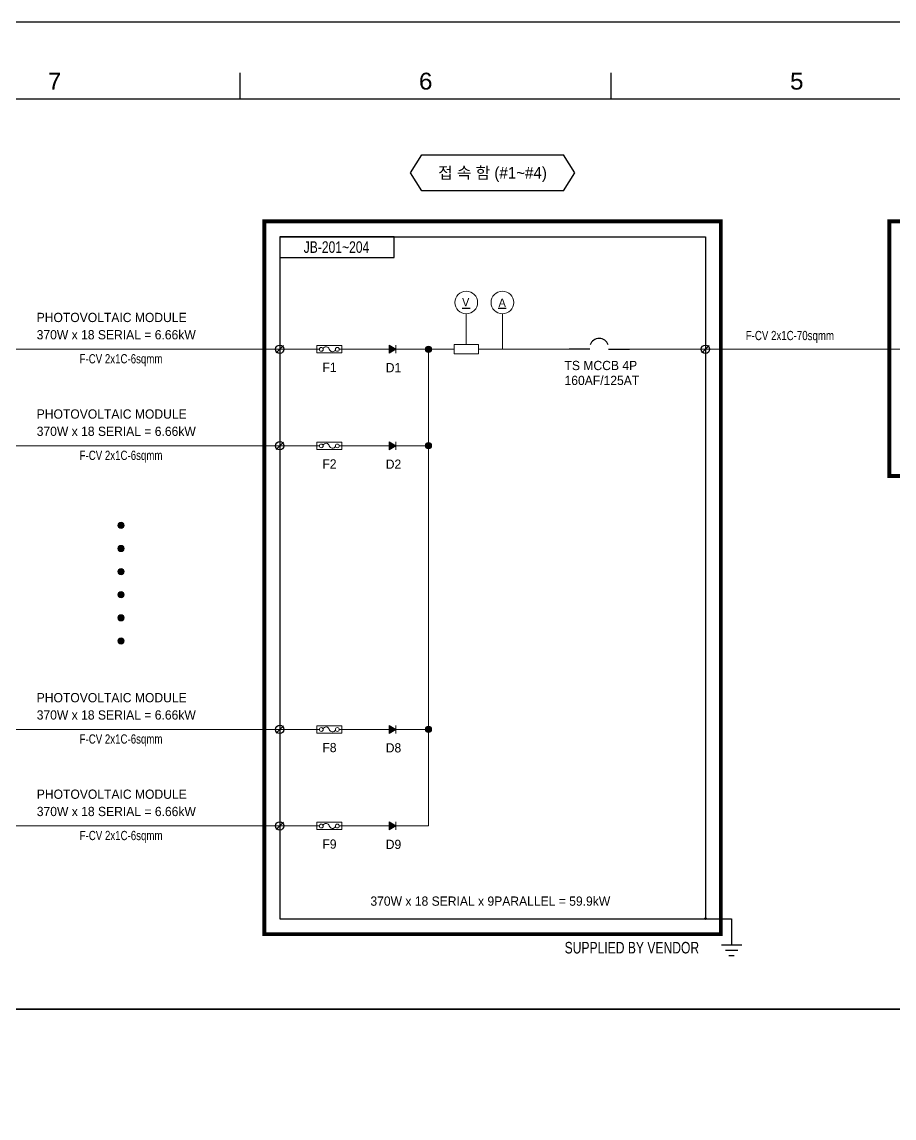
# Model space of a CAD drawing. Header units: feet. Extents: x 1 to 168002, y -59383 to 29717.
# Drawn here: x 93295 to 104607, y -14206 to 17 of the extents above; entities that cross this region are included whole.
import ezdxf
from ezdxf.enums import TextEntityAlignment as Align
from ezdxf.lldxf.tags import DXFTag

# ---------------------------------------------------------------- set-up
doc = ezdxf.new("R2010")
doc.units = ezdxf.units.FT
doc.header["$LTSCALE"] = 50
doc.header["$MEASUREMENT"] = 0
doc.linetypes.add('CONTINU', pattern=[0])
doc.linetypes.add('PHANTOMX2', pattern=[5, 2.5, -0.5, 0.5, -0.5, 0.5, -0.5])
doc.layers.get('0').update_dxf_attribs({"linetype": 'CONTINUOUS'})
doc.layers.add('Border', color=7, linetype='CONTINUOUS', lineweight=0)
doc.layers.add('치수선', color=7, linetype='CONTINUOUS', lineweight=20)
for name, color, linetype in [('E-PNL', 1, 'CEN50'), ('E-SYM0', 3, 'CONTINUOUS'), ('E-Text-1', 2, 'CONTINUOUS'), ('FRAME', 6, 'CONTINUOUS'), ('TEXT', 7, 'CONTINUOUS')]:
    doc.layers.add(name, color=color, linetype=linetype)
doc.styles.add('TB-1$0$MONOTXT', font='monotxt_.ttf')
doc.styles.add('굴림', font='')
doc.styles.add('돋움', font='')
doc.styles.get('굴림').set_extended_font_data('Gulim')
doc.styles.get('돋움').set_extended_font_data('Dotum')
tags = doc.linetypes.add('CEN50', pattern=[56, 50, -2, 2, -2]).pattern_tags.tags
tags[10:11] = [DXFTag(74, 4), DXFTag(75, 0), DXFTag(340, '0'), DXFTag(46, 1.0), DXFTag(50, 0.0), DXFTag(44, 0.0), DXFTag(45, 0.0)]
tags[8:9] = [DXFTag(74, 4), DXFTag(75, 0), DXFTag(340, '0'), DXFTag(46, 1.0), DXFTag(50, 0.0), DXFTag(44, 0.0), DXFTag(45, 0.0)]
tags[6:7] = [DXFTag(74, 4), DXFTag(75, 0), DXFTag(340, '0'), DXFTag(46, 1.0), DXFTag(50, 0.0), DXFTag(44, 0.0), DXFTag(45, 0.0)]
tags[4:5] = [DXFTag(74, 4), DXFTag(75, 0), DXFTag(340, '0'), DXFTag(46, 1.0), DXFTag(50, 0.0), DXFTag(44, 0.0), DXFTag(45, 0.0)]

# ---------------------------------------------------------------- blocks, each defined once
blk = doc.blocks.new('FORMAT')
at = {"layer": 'Border', "color": 0, "linetype": 'Continuous', "lineweight": 25}
for p, q in [((12125, 28700), (12125, 29041)), ((16937, 28700), (16937, 29041)), ((2500, 28700), (41000, 28700))]:
    blk.add_line(p, q, dxfattribs=at)
blk.add_lwpolyline([(0, 0), (0, 29700), (42000, 29700), (42000, 0)], close=True, dxfattribs=at)
at = {"layer": 'Border', "color": 0, "linetype": 'Continuous', "lineweight": 25, "style": 'TB-1$0$MONOTXT'}
for s, p in [('7', (9718, 29041)), ('6', (14530, 29041)), ('5', (19343, 29041))]:
    blk.add_text(s, height=219, dxfattribs=at).set_placement(p, align=Align.TOP_CENTER)
blk = doc.blocks.new('TITLE')
at = {"xscale": 0.01, "yscale": 0.01, "zscale": 0.01}
blk.add_blockref('FORMAT', (0, 0), dxfattribs=at)

msp = doc.modelspace()

# ---------------------------------------------------------------- hatches: boundary and pattern name
at = {"lineweight": 20}
msp.add_hatch(color=256, dxfattribs=at).paths.add_polyline_path([(102149.2, -11619.2, -1), (102170.7, -11619.2, -1)])
at = {"layer": '치수선', "lineweight": 20}
for color, points in [(3, [(98055.8, -4178.2), (98055.8, -4282), (98145.7, -4230.2), (98145.7, -4230.1)]), (256, [(98608.2, -4230.2, 1), (98527.7, -4230.2, 1)]), (3, [(98055.8, -5430.6), (98055.8, -5534.4), (98145.7, -5482.6), (98145.7, -5482.5)]), (256, [(98608.2, -5482.6, 1), (98527.7, -5482.6, 1)]), (256, [(94620.1, -6515.5, 1), (94539.6, -6515.5, 1)]), (256, [(94620.1, -6815.5, 1), (94539.6, -6815.5, 1)]), (256, [(94620.1, -7115.5, 1), (94539.6, -7115.5, 1)]), (256, [(94620.1, -7415.5, 1), (94539.6, -7415.5, 1)]), (256, [(94620.1, -7715.5, 1), (94539.6, -7715.5, 1)]), (256, [(94620.1, -8015.5, 1), (94539.6, -8015.5, 1)]), (3, [(98055.8, -9111.1), (98055.8, -9214.9), (98145.7, -9163.1), (98145.7, -9163)]), (256, [(98608.2, -9163.1, 1), (98527.7, -9163.1, 1)]), (3, [(98055.8, -10363.6), (98055.8, -10467.4), (98145.7, -10415.6), (98145.7, -10415.5)])]:
    msp.add_hatch(color=color, dxfattribs=at).paths.add_polyline_path(points)

# ---------------------------------------------------------------- linework, layer by layer
at = {"color": 1}
for p, q in [((98334.2, -1940.8, 0.1), (98481, -1708.9, 0.1)), ((98481, -1708.9, 0.1), (100317.2, -1708.9, 0.1)), ((100464.1, -1940.8, 0.1), (100317.2, -1708.9, 0.1)), ((98481, -2172.8, 0.1), (98334.2, -1940.8, 0.1)), ((100317.2, -2172.8, 0.1), (100464.1, -1940.8, 0.1)), ((100317.2, -2172.8, 0.1), (98481, -2172.8, 0.1)), ((96638.3, -2769.9, 0.1), (96638.3, -11619.2, 0.1)), ((96638.3, -2769.9, 0.1), (102160, -2769.9, 0.1)), ((102160, -2769.9, 0.1), (102160, -11619.2, 0.1)), ((96638.3, -11619.2, 0.1), (102160, -11619.2, 0.1))]:
    msp.add_line(p, q, dxfattribs=at)
at = {"color": 0, "linetype": 'ByBlock', "ltscale": 100}
for p, q in [((99106.6, -3700.5, 0.1), (99005.5, -3700.5, 0.1)), ((99574.9, -3700.5, 0.1), (99473.7, -3700.5, 0.1))]:
    msp.add_line(p, q, dxfattribs=at)
at = {"ltscale": 100, "elevation": 0.1}
for points in [[(117001.5, -12794), (86501, -12794), (86501, -983.3), (117001.5, -983.3)], [(86501, -12794), (117001.5, -12794), (117001.5, -26053.5), (86501, -26053.5)]]:
    msp.add_lwpolyline(points, close=True, dxfattribs=at)
at = {"color": 6, "linetype": 'PHANTOMX2', "ltscale": 0.3, "const_width": 50, "elevation": 0.1}
for points in [[(96438.3, -2569.9), (102360, -2569.9), (102360, -11819.2), (96438.3, -11819.2)], [(104545.9, -2569.9), (110887.5, -2569.9), (110887.5, -5876.3), (104545.9, -5876.3)]]:
    msp.add_lwpolyline(points, close=True, dxfattribs=at)
at = {"color": 7, "linetype": 'Continuous'}
for centre in [(102160, -11619.3, 0.1), (102160, -11619.2, 0.1)]:
    msp.add_circle(centre, 10.8, dxfattribs=at)
at = {"layer": 'E-PNL'}
for p, q in [((96590.6, -4277.9, 0.1), (96686, -4182.4, 0.1)), ((102112.2, -4278.5, 0.1), (102207.7, -4183.1, 0.1)), ((96590.6, -5530.4, 0.1), (96686, -5434.9, 0.1)), ((96590.6, -9210.9, 0.1), (96686, -9115.4, 0.1)), ((96590.6, -10463.3, 0.1), (96686, -10367.9, 0.1))]:
    msp.add_line(p, q, dxfattribs=at)
at = {"layer": 'E-PNL', "elevation": 0.1}
msp.add_lwpolyline([(98122, -2769.9), (96638.3, -2769.9), (96638.3, -3039.9), (98122, -3039.9)], close=True, dxfattribs=at)
at = {"layer": 'E-PNL'}
for centre in [(96638.3, -4230.2, 0.1), (102160, -4230.8, 0.1), (96638.3, -5482.6, 0.1), (96638.3, -9163.1, 0.1), (96638.3, -10415.6, 0.1)]:
    msp.add_circle(centre, 54, dxfattribs=at)
at = {"layer": 'E-SYM0'}
for p, q in [((100660.6, -4230.2, 0.1), (100390.6, -4230.2, 0.1)), ((100903.6, -4230.2, 0.1), (101173.7, -4230.2, 0.1))]:
    msp.add_line(p, q, dxfattribs=at)
msp.add_arc((100782.1, -4216.7, 0.1), 126, 20.92483, 159.07517, dxfattribs=at)
at = {"layer": 'TEXT', "color": 3}
for p, q in [((102160, -11619.2, 0.1), (102499.8, -11619.2, 0.1)), ((102160, -11619.2, 0.1), (102499.8, -11619.2, 0.1)), ((102499.8, -11619.2, 0.1), (102499.8, -11959.1, 0.1)), ((102499.8, -11619.2, 0.1), (102499.8, -11959.1, 0.1)), ((102367.4, -11959.1, 0.1), (102632.2, -11959.1, 0.1)), ((102419.7, -12028, 0.1), (102579.8, -12028, 0.1)), ((102465.5, -12096.9, 0.1), (102534.1, -12096.9, 0.1))]:
    msp.add_line(p, q, dxfattribs=at)
at = {"layer": '치수선', "color": 4, "lineweight": 20}
for p, q in [((99058.1, -4169.1, 0.1), (99058.1, -3770, 0.1)), ((99526.4, -3770, 0.1), (99526.4, -4230.2, 0.1)), ((96599.8, -4230.2, 0.1), (92871, -4230.2, 0.1)), ((96599.8, -4230.2, 0.1), (97152.9, -4230.2, 0.1)), ((97410.2, -4230.2, 0.1), (98567.9, -4230.2, 0.1)), ((98567.9, -4189.9, 0.1), (98567.9, -10415.6, 0.1)), ((98901.6, -4230.2, 0.1), (98567.9, -4230.2, 0.1)), ((100390.6, -4230.2, 0.1), (99217.7, -4230.2, 0.1)), ((104745.9, -4230.2, 0.1), (101173.7, -4230.2, 0.1)), ((96600.2, -5483.1, 0.1), (92871.5, -5483.1, 0.1)), ((96599.8, -5482.6, 0.1), (97152.9, -5482.6, 0.1)), ((97410.2, -5482.6, 0.1), (98567.9, -5482.6, 0.1)), ((96600.2, -9163.6, 0.1), (92871.5, -9163.6, 0.1)), ((96599.8, -9163.1, 0.1), (97152.9, -9163.1, 0.1)), ((97410.2, -9163.1, 0.1), (98567.9, -9163.1, 0.1)), ((96601.2, -10416.1, 0.1), (92872.5, -10416.1, 0.1)), ((96599.8, -10415.6, 0.1), (97152.9, -10415.6, 0.1)), ((97410.2, -10415.6, 0.1), (98567.9, -10415.6, 0.1))]:
    msp.add_line(p, q, dxfattribs=at)
at = {"layer": '치수선', "color": 3, "lineweight": 20}
for p, q in [((97120.2, -4183.3, 0.1), (97120.2, -4277, 0.1)), ((97120.2, -4183.3, 0.1), (97442.8, -4183.3, 0.1)), ((97442.8, -4183.3, 0.1), (97442.8, -4277, 0.1)), ((98055.8, -4178.2, 0.1), (98055.8, -4282, 0.1)), ((98055.8, -4178.2, 0.1), (98145.7, -4230.1, 0.1)), ((98055.8, -4282, 0.1), (98145.7, -4230.2, 0.1)), ((98145.8, -4178.2, 0.1), (98145.7, -4282, 0.1)), ((97120.2, -4277, 0.1), (97442.8, -4277, 0.1)), ((97120.2, -5435.8, 0.1), (97120.2, -5529.5, 0.1)), ((97120.2, -5435.8, 0.1), (97442.8, -5435.8, 0.1)), ((97120.2, -5529.5, 0.1), (97442.8, -5529.5, 0.1)), ((97442.8, -5435.8, 0.1), (97442.8, -5529.5, 0.1)), ((98055.8, -5430.6, 0.1), (98055.8, -5534.4, 0.1)), ((98055.8, -5430.6, 0.1), (98145.7, -5482.5, 0.1)), ((98055.8, -5534.4, 0.1), (98145.7, -5482.6, 0.1)), ((98145.8, -5430.6, 0.1), (98145.7, -5534.4, 0.1)), ((97120.2, -9116.3, 0.1), (97120.2, -9210, 0.1)), ((97120.2, -9116.3, 0.1), (97442.8, -9116.3, 0.1)), ((97120.2, -9210, 0.1), (97442.8, -9210, 0.1)), ((97442.8, -9116.3, 0.1), (97442.8, -9210, 0.1)), ((98055.8, -9111.1, 0.1), (98055.8, -9214.9, 0.1)), ((98055.8, -9111.1, 0.1), (98145.7, -9163, 0.1)), ((98055.8, -9214.9, 0.1), (98145.7, -9163.1, 0.1)), ((98145.8, -9111.1, 0.1), (98145.7, -9214.9, 0.1)), ((97120.2, -10368.8, 0.1), (97120.2, -10462.4, 0.1)), ((97120.2, -10368.8, 0.1), (97442.8, -10368.8, 0.1)), ((97442.8, -10368.8, 0.1), (97442.8, -10462.4, 0.1)), ((98055.8, -10363.6, 0.1), (98055.8, -10467.4, 0.1)), ((98055.8, -10363.6, 0.1), (98145.7, -10415.5, 0.1)), ((98145.8, -10363.6, 0.1), (98145.7, -10467.4, 0.1)), ((97120.2, -10462.4, 0.1), (97442.8, -10462.4, 0.1)), ((98055.8, -10467.4, 0.1), (98145.7, -10415.6, 0.1))]:
    msp.add_line(p, q, dxfattribs=at)
at = {"layer": '치수선', "color": 3, "lineweight": 20, "elevation": 0.1}
msp.add_lwpolyline([(99217.7, -4169.1), (98901.6, -4169.1), (98901.6, -4291.2), (99217.7, -4291.2)], close=True, dxfattribs=at)
at = {"layer": '치수선', "color": 3, "lineweight": 20}
for centre, radius in [((99058.1, -3623.1, 0.1), 147), ((99526.4, -3623.1, 0.1), 147), ((97177.4, -4232.1, 0.1), 24.6), ((97385.7, -4232.1, 0.1), 24.6), ((97177.4, -5484.6, 0.1), 24.6), ((97385.7, -5484.6, 0.1), 24.6), ((97177.4, -9165.1, 0.1), 24.6), ((97385.7, -9165.1, 0.1), 24.6), ((97177.4, -10417.5, 0.1), 24.6), ((97385.7, -10417.5, 0.1), 24.6)]:
    msp.add_circle(centre, radius, dxfattribs=at)
at = {"layer": '치수선', "lineweight": 20}
for centre in [(98567.9, -4230.2, 0.1), (98567.9, -5482.6, 0.1), (94579.8, -6515.5, 0.1), (94579.8, -6815.5, 0.1), (94579.8, -7115.5, 0.1), (94579.8, -7415.5, 0.1), (94579.8, -7715.5, 0.1), (94579.8, -8015.5, 0.1), (98567.9, -9163.1, 0.1)]:
    msp.add_circle(centre, 40.3, dxfattribs=at)
at = {"layer": '치수선', "color": 3, "lineweight": 20}
for centre, start, end in [((97239.8, -4241.2, 0.1), 14.83511, 155.99721), ((97323.2, -4219.1, 0.1), 194.83511, 333.73421), ((97239.8, -5493.7, 0.1), 14.83511, 155.99721), ((97323.2, -5471.6, 0.1), 194.83511, 333.73421), ((97239.8, -9174.2, 0.1), 14.83511, 155.99721), ((97323.2, -9152.1, 0.1), 194.83511, 333.73421), ((97239.8, -10426.6, 0.1), 14.83511, 155.99721), ((97323.2, -10404.6, 0.1), 194.83511, 333.73421)]:
    msp.add_arc(centre, 43.1, start, end, dxfattribs=at)

# ---------------------------------------------------------------- block references
at = {"color": 7, "linetype": 'CONTINU', "ltscale": 100, "xscale": 100, "yscale": 100, "zscale": 100}
msp.add_blockref('TITLE', (84001.4, -29683.3, 0.1), dxfattribs=at)

# ---------------------------------------------------------------- texts
at = {"color": 2, "lineweight": 20, "style": '돋움'}
msp.add_text('접 속 함 (#1~#4)', height=150, dxfattribs=at).set_placement((99399.1, -1940.8, 0.1), align=Align.MIDDLE_CENTER)
at = {"layer": 'E-Text-1', "style": '돋움', "width": 0.8}
msp.add_text('JB-201~204', height=150, dxfattribs=at).set_placement((97374.7, -2904.9, 0.1), align=Align.MIDDLE_CENTER)
for s, height, p in [('F-CV 2x1C-70sqmm', 120, (102683.3, -4052.4, 0.1)), ('F-CV 2x1C-6sqmm', 120, (94042.6, -4353.9, 0.1)), ('F-CV 2x1C-6sqmm', 120, (94043.1, -5606.8, 0.1)), ('F-CV 2x1C-6sqmm', 120, (94043.1, -9287.3, 0.1)), ('F-CV 2x1C-6sqmm', 120, (94044, -10539.8, 0.1)), ('SUPPLIED BY VENDOR', 150, (100333.9, -11995.3, 0.1))]:
    msp.add_text(s, height=height, dxfattribs=at).set_placement(p, align=Align.MIDDLE_LEFT)
at = {"layer": 'FRAME', "color": 0, "char_height": 107.752, "attachment_point": 3, "style": '굴림'}
for s, insert, width in [('{\\fGulim|b0|i0|c129|p50;V}', (99098, -3564.8, 0.1), 163.468), ('{\\fGulim|b0|i0|c129|p50;A}', (99571, -3572.4, 0.1), 179.815)]:
    msp.add_mtext(s, dxfattribs=dict(at, insert=insert, width=width))
at = {"layer": 'TEXT', "color": 3, "style": '돋움'}
for s, p in [('PHOTOVOLTAIC MODULE', (93485.9, -3877.9, 0.1)), ('370W x 18 SERIAL = 6.66kW', (93485.9, -4102.2, 0.1)), ('F1', (97192.1, -4525.7, 0.1)), ('TS MCCB 4P', (100332.6, -4501.2, 0.1)), ('D1', (98013.6, -4529.4, 0.1)), ('160AF/125AT', (100332.6, -4694.7, 0.1)), ('PHOTOVOLTAIC MODULE', (93486.4, -5130.8, 0.1)), ('370W x 18 SERIAL = 6.66kW', (93486.4, -5355.1, 0.1)), ('F2', (97192.1, -5778.1, 0.1)), ('D2', (98013.6, -5781.8, 0.1)), ('PHOTOVOLTAIC MODULE', (93486.4, -8811.3, 0.1)), ('370W x 18 SERIAL = 6.66kW', (93486.4, -9035.6, 0.1)), ('F8', (97192.1, -9458.6, 0.1)), ('D8', (98013.6, -9462.3, 0.1)), ('PHOTOVOLTAIC MODULE', (93487.4, -10063.8, 0.1)), ('370W x 18 SERIAL = 6.66kW', (93487.4, -10288.1, 0.1)), ('F9', (97192.1, -10711.1, 0.1)), ('D9', (98013.6, -10714.8, 0.1)), ('370W x 18 SERIAL x 9PARALLEL = 59.9kW', (97814.7, -11451.2, 0.1))]:
    msp.add_text(s, height=120, dxfattribs=at).set_placement(p)

doc.saveas('drawing.dxf')
